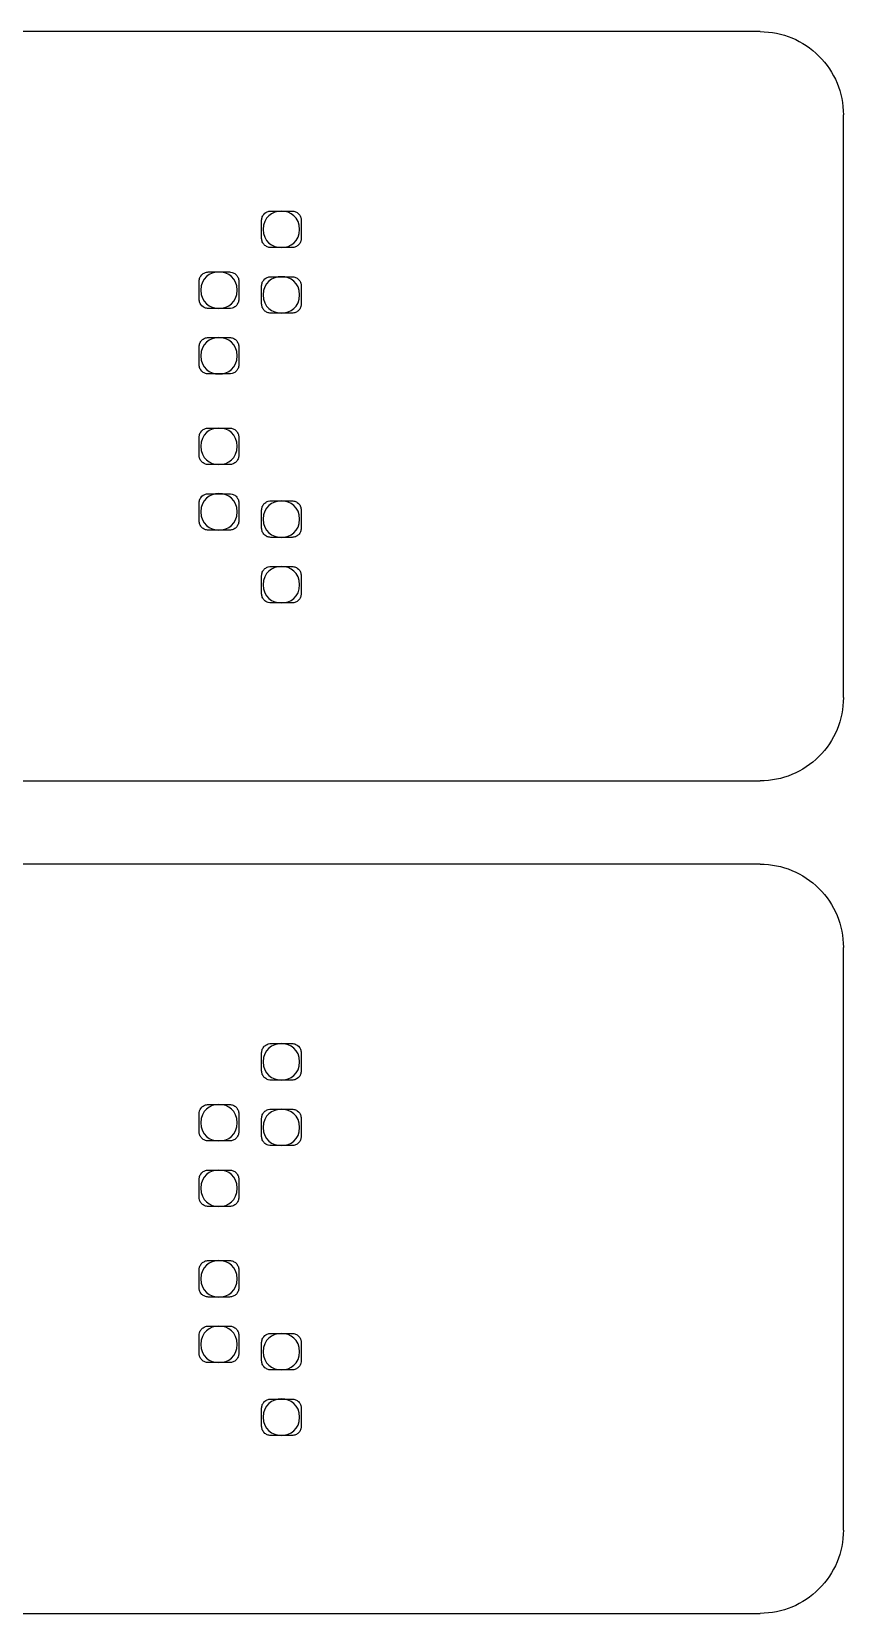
# Model space of a CAD drawing. Extents: x 5 to 105, y 5 to 103.
# Drawn here: x 24.55 to 44.05, y 64.96 to 102.95 of the extents above; entities that cross this region are included whole.
import ezdxf

# ---------------------------------------------------------------- set-up
doc = ezdxf.new("R2010")
doc.units = 0
doc.layers.get('0').update_dxf_attribs({"linetype": 'CONTINUOUS'})

msp = doc.modelspace()

# ---------------------------------------------------------------- linework, layer by layer
at = {"color": 5}
for points in [[(42.054976, 102.9546), (7.055556, 102.9546)], [(44.054515, 86.955597), (44.054515, 100.955087)], [(7.055556, 84.954687), (42.054976, 84.954687)], [(42.054976, 82.955148), (7.055556, 82.955148)], [(44.054515, 66.954748), (44.054515, 80.955609)], [(7.055556, 64.955209), (42.054976, 64.955209)]]:
    msp.add_lwpolyline(points, dxfattribs=at)
at = {"color": 7}
for points in [[(30.832227, 98.641352), (30.854275, 98.638596), (30.874946, 98.633084), (30.895616, 98.626193), (30.914909, 98.616547), (30.932823, 98.605523), (30.94936, 98.59312), (30.965896, 98.577962), (30.979677, 98.562804), (30.993457, 98.544889), (31.004481, 98.526975), (31.012749, 98.507682), (31.021018, 98.487012), (31.029286, 98.445671), (31.030664, 98.423622), (31.030664, 97.986784), (31.029286, 97.964735), (31.021018, 97.923394), (31.012749, 97.902723), (31.004481, 97.883431), (30.993457, 97.864138), (30.965896, 97.831065), (30.94936, 97.817285), (30.932823, 97.804883), (30.914909, 97.793858), (30.895616, 97.784212), (30.874946, 97.777322), (30.854275, 97.77181), (30.832227, 97.769054), (30.811556, 97.767676), (30.298926, 97.767676), (30.276877, 97.769054), (30.256207, 97.77181), (30.235536, 97.777322), (30.214866, 97.784212), (30.195573, 97.793858), (30.177659, 97.804883), (30.159744, 97.817285), (30.144586, 97.831065), (30.129427, 97.847602), (30.117025, 97.864138), (30.106001, 97.883431), (30.096354, 97.902723), (30.089464, 97.923394), (30.083952, 97.944065), (30.081196, 97.964735), (30.079818, 97.986784), (30.079818, 98.423622), (30.081196, 98.445671), (30.083952, 98.466341), (30.089464, 98.487012), (30.096354, 98.507682), (30.106001, 98.526975), (30.117025, 98.544889), (30.129427, 98.562804), (30.159744, 98.59312), (30.177659, 98.605523), (30.195573, 98.616547), (30.214866, 98.626193), (30.235536, 98.633084), (30.256207, 98.638596), (30.276877, 98.641352), (30.298926, 98.64273), (30.811556, 98.64273)], [(29.332921, 97.179253), (29.374262, 97.170985), (29.394933, 97.162717), (29.414225, 97.154449), (29.43214, 97.143424), (29.450054, 97.129644), (29.466591, 97.115864), (29.480371, 97.099327), (29.492774, 97.082791), (29.503798, 97.064876), (29.513444, 97.045584), (29.520334, 97.024913), (29.525847, 97.004243), (29.528602, 96.982194), (29.52998, 96.961523), (29.52998, 96.523307), (29.528602, 96.502637), (29.525847, 96.480588), (29.520334, 96.459917), (29.513444, 96.440625), (29.503798, 96.419954), (29.492774, 96.40204), (29.480371, 96.385503), (29.466591, 96.368967), (29.450054, 96.355186), (29.43214, 96.341406), (29.414225, 96.330382), (29.394933, 96.322114), (29.374262, 96.313845), (29.332921, 96.305577), (28.777572, 96.305577), (28.755523, 96.309711), (28.734852, 96.313845), (28.696267, 96.330382), (28.676975, 96.341406), (28.643902, 96.368967), (28.616341, 96.40204), (28.605317, 96.419954), (28.597049, 96.440625), (28.588781, 96.459917), (28.584646, 96.480588), (28.580512, 96.502637), (28.580512, 96.982194), (28.584646, 97.004243), (28.588781, 97.024913), (28.597049, 97.045584), (28.605317, 97.064876), (28.616341, 97.082791), (28.643902, 97.115864), (28.676975, 97.143424), (28.696267, 97.154449), (28.734852, 97.170985), (28.755523, 97.175119), (28.777572, 97.179253), (28.798242, 97.180631), (29.310873, 97.180631)], [(30.832227, 97.066254), (30.854275, 97.063498), (30.874946, 97.057986), (30.895616, 97.051096), (30.914909, 97.04145), (30.932823, 97.030425), (30.94936, 97.018023), (30.965896, 97.002865), (30.979677, 96.987706), (30.993457, 96.969792), (31.004481, 96.951877), (31.012749, 96.932585), (31.021018, 96.911914), (31.029286, 96.870573), (31.030664, 96.848524), (31.030664, 96.411686), (31.029286, 96.389638), (31.021018, 96.348296), (31.012749, 96.327626), (31.004481, 96.308333), (30.993457, 96.289041), (30.965896, 96.255968), (30.94936, 96.242187), (30.932823, 96.229785), (30.914909, 96.218761), (30.895616, 96.209115), (30.874946, 96.202224), (30.854275, 96.196712), (30.832227, 96.193956), (30.811556, 96.192578), (30.298926, 96.192578), (30.276877, 96.193956), (30.256207, 96.196712), (30.235536, 96.202224), (30.214866, 96.209115), (30.195573, 96.218761), (30.177659, 96.229785), (30.159744, 96.242187), (30.144586, 96.255968), (30.129427, 96.272504), (30.117025, 96.289041), (30.106001, 96.308333), (30.096354, 96.327626), (30.089464, 96.348296), (30.083952, 96.368967), (30.081196, 96.389638), (30.079818, 96.411686), (30.079818, 96.848524), (30.081196, 96.870573), (30.083952, 96.891244), (30.089464, 96.911914), (30.096354, 96.932585), (30.106001, 96.951877), (30.117025, 96.969792), (30.129427, 96.987706), (30.159744, 97.018023), (30.177659, 97.030425), (30.195573, 97.04145), (30.214866, 97.051096), (30.235536, 97.057986), (30.256207, 97.063498), (30.276877, 97.066254), (30.298926, 97.067632), (30.811556, 97.067632)], [(29.332921, 95.604156), (29.353591, 95.6014), (29.374262, 95.595888), (29.394933, 95.588997), (29.414225, 95.579351), (29.43214, 95.568327), (29.450054, 95.555924), (29.466591, 95.540766), (29.480371, 95.525608), (29.492774, 95.507693), (29.503798, 95.489778), (29.513444, 95.470486), (29.520334, 95.449815), (29.525847, 95.429145), (29.528602, 95.407096), (29.52998, 95.386426), (29.52998, 94.94821), (29.528602, 94.927539), (29.525847, 94.90549), (29.520334, 94.88482), (29.513444, 94.865527), (29.503798, 94.846235), (29.492774, 94.826942), (29.480371, 94.810406), (29.466591, 94.793869), (29.450054, 94.780089), (29.43214, 94.766309), (29.414225, 94.755284), (29.394933, 94.747016), (29.374262, 94.738748), (29.332921, 94.73048), (28.777572, 94.73048), (28.755523, 94.734614), (28.734852, 94.738748), (28.696267, 94.755284), (28.676975, 94.766309), (28.643902, 94.793869), (28.616341, 94.826942), (28.605317, 94.846235), (28.588781, 94.88482), (28.584646, 94.90549), (28.580512, 94.927539), (28.580512, 95.407096), (28.584646, 95.429145), (28.588781, 95.449815), (28.597049, 95.470486), (28.605317, 95.489778), (28.616341, 95.507693), (28.630122, 95.525608), (28.643902, 95.540766), (28.660439, 95.555924), (28.676975, 95.568327), (28.696267, 95.579351), (28.71556, 95.588997), (28.734852, 95.595888), (28.755523, 95.6014), (28.777572, 95.604156), (28.798242, 95.605534), (29.310873, 95.605534)], [(29.332921, 93.429612), (29.353591, 93.425477), (29.374262, 93.419965), (29.394933, 93.413075), (29.414225, 93.404807), (29.43214, 93.393782), (29.450054, 93.380002), (29.466591, 93.366222), (29.480371, 93.349685), (29.492774, 93.333149), (29.503798, 93.313856), (29.513444, 93.294564), (29.520334, 93.275271), (29.525847, 93.253223), (29.528602, 93.232552), (29.52998, 93.211881), (29.52998, 92.773665), (29.528602, 92.751617), (29.525847, 92.730946), (29.520334, 92.710276), (29.513444, 92.689605), (29.503798, 92.670312), (29.492774, 92.652398), (29.480371, 92.634483), (29.466591, 92.619325), (29.450054, 92.604167), (29.43214, 92.591764), (29.414225, 92.58074), (29.394933, 92.571094), (29.374262, 92.564204), (29.353591, 92.558691), (29.332921, 92.555935), (29.310873, 92.554557), (28.798242, 92.554557), (28.777572, 92.555935), (28.755523, 92.558691), (28.734852, 92.564204), (28.71556, 92.571094), (28.696267, 92.58074), (28.676975, 92.591764), (28.660439, 92.604167), (28.643902, 92.619325), (28.630122, 92.634483), (28.616341, 92.652398), (28.605317, 92.670312), (28.597049, 92.689605), (28.588781, 92.710276), (28.580512, 92.751617), (28.580512, 93.232552), (28.584646, 93.253223), (28.588781, 93.275271), (28.605317, 93.313856), (28.616341, 93.333149), (28.643902, 93.366222), (28.676975, 93.393782), (28.696267, 93.404807), (28.71556, 93.413075), (28.734852, 93.419965), (28.755523, 93.425477), (28.777572, 93.429612)], [(29.332921, 91.854514), (29.374262, 91.846245), (29.394933, 91.837977), (29.414225, 91.829709), (29.43214, 91.818685), (29.450054, 91.804905), (29.466591, 91.791124), (29.480371, 91.774587), (29.492774, 91.758051), (29.503798, 91.738759), (29.513444, 91.719466), (29.520334, 91.700174), (29.525847, 91.679503), (29.528602, 91.657454), (29.52998, 91.636784), (29.52998, 91.198568), (29.528602, 91.177897), (29.525847, 91.155848), (29.520334, 91.135178), (29.513444, 91.114507), (29.503798, 91.095215), (29.492774, 91.0773), (29.480371, 91.059386), (29.466591, 91.044227), (29.450054, 91.029069), (29.43214, 91.016667), (29.414225, 91.005642), (29.394933, 90.995996), (29.374262, 90.989106), (29.353591, 90.983594), (29.332921, 90.980837), (29.310873, 90.97946), (28.798242, 90.97946), (28.777572, 90.980837), (28.755523, 90.983594), (28.734852, 90.989106), (28.71556, 90.995996), (28.696267, 91.005642), (28.676975, 91.016667), (28.660439, 91.029069), (28.643902, 91.044227), (28.630122, 91.059386), (28.616341, 91.0773), (28.605317, 91.095215), (28.597049, 91.114507), (28.588781, 91.135178), (28.584646, 91.155848), (28.580512, 91.177897), (28.580512, 91.657454), (28.584646, 91.679503), (28.588781, 91.700174), (28.605317, 91.738759), (28.616341, 91.758051), (28.643902, 91.791124), (28.676975, 91.818685), (28.696267, 91.829709), (28.734852, 91.846245), (28.755523, 91.85038), (28.777572, 91.854514)], [(30.832227, 91.679503), (30.854275, 91.675369), (30.874946, 91.671235), (30.895616, 91.662966), (30.914909, 91.654698), (30.932823, 91.643674), (30.965896, 91.616113), (30.993457, 91.58304), (31.004481, 91.563748), (31.021018, 91.525163), (31.025152, 91.504492), (31.029286, 91.482443), (31.030664, 91.461773), (31.030664, 91.023557), (31.029286, 91.002886), (31.025152, 90.980837), (31.021018, 90.960167), (31.012749, 90.939497), (31.004481, 90.920204), (30.993457, 90.902289), (30.979677, 90.884375), (30.965896, 90.869216), (30.94936, 90.854058), (30.932823, 90.841656), (30.914909, 90.830631), (30.895616, 90.820985), (30.874946, 90.814095), (30.854275, 90.808583), (30.832227, 90.805827), (30.811556, 90.804449), (30.298926, 90.804449), (30.276877, 90.805827), (30.256207, 90.808583), (30.235536, 90.814095), (30.214866, 90.820985), (30.195573, 90.830631), (30.177659, 90.841656), (30.159744, 90.854058), (30.129427, 90.884375), (30.117025, 90.902289), (30.106001, 90.920204), (30.096354, 90.939497), (30.089464, 90.960167), (30.083952, 90.980837), (30.081196, 91.002886), (30.079818, 91.023557), (30.079818, 91.461773), (30.081196, 91.482443), (30.083952, 91.504492), (30.089464, 91.525163), (30.096354, 91.544455), (30.106001, 91.563748), (30.117025, 91.58304), (30.129427, 91.599577), (30.144586, 91.616113), (30.159744, 91.629894), (30.177659, 91.643674), (30.195573, 91.654698), (30.214866, 91.662966), (30.235536, 91.671235), (30.276877, 91.679503)], [(30.832227, 90.104405), (30.854275, 90.100271), (30.874946, 90.096137), (30.895616, 90.087869), (30.914909, 90.079601), (30.932823, 90.068576), (30.965896, 90.041016), (30.993457, 90.007943), (31.004481, 89.990028), (31.012749, 89.969358), (31.021018, 89.950065), (31.025152, 89.929395), (31.029286, 89.907346), (31.030664, 89.886675), (31.030664, 89.448459), (31.029286, 89.427789), (31.025152, 89.40574), (31.021018, 89.385069), (31.012749, 89.364399), (31.004481, 89.345106), (30.993457, 89.327192), (30.965896, 89.294119), (30.94936, 89.278961), (30.932823, 89.266558), (30.914909, 89.255534), (30.895616, 89.247266), (30.874946, 89.238997), (30.854275, 89.234863), (30.832227, 89.230729), (30.811556, 89.229351), (30.298926, 89.229351), (30.276877, 89.230729), (30.235536, 89.238997), (30.214866, 89.247266), (30.195573, 89.255534), (30.177659, 89.266558), (30.159744, 89.278961), (30.144586, 89.294119), (30.129427, 89.310655), (30.117025, 89.327192), (30.106001, 89.345106), (30.096354, 89.364399), (30.089464, 89.385069), (30.083952, 89.40574), (30.081196, 89.427789), (30.079818, 89.448459), (30.079818, 89.886675), (30.081196, 89.907346), (30.083952, 89.929395), (30.089464, 89.950065), (30.096354, 89.969358), (30.106001, 89.990028), (30.117025, 90.007943), (30.129427, 90.024479), (30.144586, 90.041016), (30.159744, 90.054796), (30.177659, 90.068576), (30.195573, 90.079601), (30.214866, 90.087869), (30.235536, 90.096137), (30.276877, 90.104405)], [(30.832227, 78.641884), (30.854275, 78.637749), (30.874946, 78.633615), (30.895616, 78.625347), (30.914909, 78.617079), (30.932823, 78.606055), (30.965896, 78.578494), (30.993457, 78.545421), (31.004481, 78.527506), (31.012749, 78.506836), (31.021018, 78.487543), (31.025152, 78.466873), (31.029286, 78.444824), (31.030664, 78.424153), (31.030664, 77.985937), (31.029286, 77.965267), (31.025152, 77.943218), (31.021018, 77.922548), (31.012749, 77.901877), (31.004481, 77.882585), (30.993457, 77.86467), (30.965896, 77.831597), (30.932823, 77.804036), (30.914909, 77.793012), (30.895616, 77.784744), (30.874946, 77.776476), (30.854275, 77.772341), (30.832227, 77.768207), (30.811556, 77.766829), (30.298926, 77.766829), (30.276877, 77.768207), (30.235536, 77.776476), (30.214866, 77.784744), (30.195573, 77.793012), (30.177659, 77.804036), (30.159744, 77.817817), (30.144586, 77.831597), (30.129427, 77.848134), (30.117025, 77.86467), (30.106001, 77.882585), (30.096354, 77.901877), (30.089464, 77.922548), (30.083952, 77.943218), (30.081196, 77.965267), (30.079818, 77.985937), (30.079818, 78.424153), (30.081196, 78.444824), (30.083952, 78.466873), (30.089464, 78.487543), (30.096354, 78.506836), (30.106001, 78.527506), (30.117025, 78.545421), (30.129427, 78.561957), (30.144586, 78.578494), (30.159744, 78.592274), (30.177659, 78.606055), (30.195573, 78.617079), (30.214866, 78.625347), (30.235536, 78.633615), (30.276877, 78.641884)], [(29.332921, 77.178407), (29.353591, 77.175651), (29.374262, 77.170139), (29.394933, 77.163249), (29.414225, 77.153602), (29.43214, 77.142578), (29.450054, 77.130176), (29.466591, 77.116395), (29.480371, 77.099859), (29.492774, 77.083322), (29.503798, 77.06403), (29.513444, 77.044737), (29.520334, 77.024067), (29.525847, 77.003396), (29.528602, 76.982726), (29.52998, 76.960677), (29.52998, 76.523839), (29.528602, 76.50179), (29.525847, 76.48112), (29.520334, 76.460449), (29.513444, 76.439778), (29.503798, 76.420486), (29.492774, 76.402572), (29.480371, 76.384657), (29.466591, 76.369499), (29.450054, 76.35434), (29.43214, 76.341938), (29.414225, 76.330914), (29.394933, 76.321267), (29.374262, 76.314377), (29.353591, 76.308865), (29.332921, 76.306109), (29.310873, 76.304731), (28.798242, 76.304731), (28.777572, 76.306109), (28.755523, 76.308865), (28.734852, 76.314377), (28.71556, 76.321267), (28.696267, 76.330914), (28.676975, 76.341938), (28.660439, 76.35434), (28.643902, 76.369499), (28.630122, 76.384657), (28.616341, 76.402572), (28.605317, 76.420486), (28.597049, 76.439778), (28.588781, 76.460449), (28.580512, 76.50179), (28.580512, 76.982726), (28.588781, 77.024067), (28.597049, 77.044737), (28.605317, 77.06403), (28.616341, 77.083322), (28.643902, 77.116395), (28.660439, 77.130176), (28.676975, 77.142578), (28.696267, 77.153602), (28.71556, 77.163249), (28.734852, 77.170139), (28.755523, 77.175651), (28.777572, 77.178407), (28.798242, 77.179785), (29.310873, 77.179785)], [(30.832227, 77.066786), (30.854275, 77.062652), (30.874946, 77.058518), (30.895616, 77.050249), (30.914909, 77.041981), (30.932823, 77.030957), (30.965896, 77.003396), (30.993457, 76.970323), (31.004481, 76.952409), (31.012749, 76.933116), (31.021018, 76.912446), (31.025152, 76.891775), (31.029286, 76.869726), (31.030664, 76.849056), (31.030664, 76.41084), (31.029286, 76.390169), (31.025152, 76.36812), (31.021018, 76.34745), (31.012749, 76.328157), (31.004481, 76.307487), (30.993457, 76.289572), (30.965896, 76.256499), (30.932823, 76.228939), (30.914909, 76.217914), (30.895616, 76.209646), (30.874946, 76.201378), (30.854275, 76.197244), (30.832227, 76.19311), (30.276877, 76.19311), (30.235536, 76.201378), (30.214866, 76.209646), (30.195573, 76.217914), (30.177659, 76.228939), (30.159744, 76.242719), (30.144586, 76.256499), (30.129427, 76.273036), (30.117025, 76.289572), (30.106001, 76.307487), (30.096354, 76.328157), (30.089464, 76.34745), (30.083952, 76.36812), (30.081196, 76.390169), (30.079818, 76.41084), (30.079818, 76.849056), (30.081196, 76.869726), (30.083952, 76.891775), (30.089464, 76.912446), (30.096354, 76.933116), (30.106001, 76.952409), (30.117025, 76.970323), (30.129427, 76.98686), (30.144586, 77.003396), (30.159744, 77.017177), (30.177659, 77.030957), (30.195573, 77.041981), (30.214866, 77.050249), (30.235536, 77.058518), (30.276877, 77.066786), (30.298926, 77.068164), (30.811556, 77.068164)], [(29.332921, 75.60331), (29.353591, 75.600553), (29.374262, 75.595041), (29.394933, 75.588151), (29.414225, 75.578505), (29.43214, 75.56748), (29.450054, 75.555078), (29.466591, 75.541298), (29.480371, 75.524761), (29.492774, 75.508225), (29.503798, 75.488932), (29.513444, 75.46964), (29.520334, 75.450347), (29.525847, 75.428299), (29.528602, 75.407628), (29.52998, 75.385579), (29.52998, 74.948741), (29.528602, 74.926693), (29.525847, 74.906022), (29.520334, 74.885351), (29.513444, 74.864681), (29.503798, 74.845388), (29.492774, 74.827474), (29.480371, 74.80956), (29.466591, 74.794401), (29.450054, 74.779243), (29.43214, 74.76684), (29.414225, 74.755816), (29.394933, 74.74617), (29.374262, 74.73928), (29.353591, 74.733767), (29.332921, 74.731011), (29.310873, 74.729633), (28.798242, 74.729633), (28.777572, 74.731011), (28.755523, 74.733767), (28.734852, 74.73928), (28.71556, 74.74617), (28.696267, 74.755816), (28.676975, 74.76684), (28.660439, 74.779243), (28.643902, 74.794401), (28.630122, 74.80956), (28.616341, 74.827474), (28.605317, 74.845388), (28.597049, 74.864681), (28.588781, 74.885351), (28.580512, 74.926693), (28.580512, 75.407628), (28.584646, 75.428299), (28.588781, 75.450347), (28.605317, 75.488932), (28.616341, 75.508225), (28.643902, 75.541298), (28.660439, 75.555078), (28.676975, 75.56748), (28.696267, 75.578505), (28.71556, 75.588151), (28.734852, 75.595041), (28.755523, 75.600553), (28.777572, 75.60331), (28.798242, 75.604687), (29.310873, 75.604687)], [(29.332921, 73.428765), (29.353591, 73.426009), (29.374262, 73.420497), (29.394933, 73.413607), (29.414225, 73.403961), (29.43214, 73.392936), (29.450054, 73.380534), (29.466591, 73.365376), (29.480371, 73.350217), (29.492774, 73.332303), (29.503798, 73.314388), (29.513444, 73.295095), (29.520334, 73.274425), (29.525847, 73.253754), (29.528602, 73.233084), (29.52998, 73.211035), (29.52998, 72.774197), (29.528602, 72.752148), (29.525847, 72.731478), (29.520334, 72.710807), (29.513444, 72.690137), (29.503798, 72.670844), (29.492774, 72.651552), (29.480371, 72.635015), (29.466591, 72.618479), (29.450054, 72.604698), (29.43214, 72.592296), (29.414225, 72.581272), (29.394933, 72.571626), (29.374262, 72.564735), (29.353591, 72.559223), (29.332921, 72.556467), (29.310873, 72.555089), (28.798242, 72.555089), (28.777572, 72.556467), (28.755523, 72.559223), (28.734852, 72.564735), (28.71556, 72.571626), (28.696267, 72.581272), (28.676975, 72.592296), (28.660439, 72.604698), (28.643902, 72.618479), (28.616341, 72.651552), (28.605317, 72.670844), (28.597049, 72.690137), (28.588781, 72.710807), (28.580512, 72.752148), (28.580512, 73.233084), (28.588781, 73.274425), (28.597049, 73.295095), (28.605317, 73.314388), (28.616341, 73.332303), (28.630122, 73.350217), (28.643902, 73.365376), (28.660439, 73.380534), (28.676975, 73.392936), (28.696267, 73.403961), (28.71556, 73.413607), (28.734852, 73.420497), (28.755523, 73.426009), (28.777572, 73.428765), (28.798242, 73.430143), (29.310873, 73.430143)], [(29.332921, 71.853667), (29.353591, 71.850911), (29.374262, 71.845399), (29.394933, 71.838509), (29.414225, 71.828863), (29.43214, 71.817839), (29.450054, 71.805436), (29.466591, 71.790278), (29.480371, 71.775119), (29.492774, 71.757205), (29.503798, 71.73929), (29.513444, 71.719998), (29.520334, 71.699327), (29.525847, 71.678657), (29.528602, 71.657986), (29.52998, 71.635937), (29.52998, 71.199099), (29.528602, 71.177051), (29.525847, 71.15638), (29.520334, 71.13571), (29.513444, 71.115039), (29.503798, 71.095747), (29.492774, 71.077832), (29.480371, 71.059917), (29.466591, 71.043381), (29.450054, 71.029601), (29.43214, 71.017198), (29.414225, 71.006174), (29.394933, 70.996528), (29.374262, 70.989638), (29.353591, 70.984126), (29.332921, 70.981369), (29.310873, 70.979991), (28.798242, 70.979991), (28.777572, 70.981369), (28.755523, 70.984126), (28.734852, 70.989638), (28.71556, 70.996528), (28.696267, 71.006174), (28.676975, 71.017198), (28.660439, 71.029601), (28.643902, 71.043381), (28.630122, 71.059917), (28.616341, 71.077832), (28.605317, 71.095747), (28.597049, 71.115039), (28.588781, 71.13571), (28.580512, 71.177051), (28.580512, 71.657986), (28.588781, 71.699327), (28.597049, 71.719998), (28.605317, 71.73929), (28.616341, 71.757205), (28.630122, 71.775119), (28.643902, 71.790278), (28.660439, 71.805436), (28.676975, 71.817839), (28.696267, 71.828863), (28.71556, 71.838509), (28.734852, 71.845399), (28.755523, 71.850911), (28.777572, 71.853667), (28.798242, 71.855046), (29.310873, 71.855046)], [(30.832227, 71.678657), (30.854275, 71.675901), (30.874946, 71.670388), (30.895616, 71.663498), (30.914909, 71.653852), (30.932823, 71.642828), (30.94936, 71.630425), (30.965896, 71.615267), (30.979677, 71.600108), (30.993457, 71.582194), (31.004481, 71.56428), (31.012749, 71.544987), (31.021018, 71.524316), (31.029286, 71.482975), (31.030664, 71.460927), (31.030664, 71.024089), (31.029286, 71.00204), (31.021018, 70.960699), (31.012749, 70.940028), (31.004481, 70.920736), (30.993457, 70.902821), (30.979677, 70.884907), (30.965896, 70.869748), (30.94936, 70.85459), (30.932823, 70.842187), (30.914909, 70.831163), (30.895616, 70.821517), (30.874946, 70.814627), (30.854275, 70.809115), (30.832227, 70.806358), (30.811556, 70.80498), (30.298926, 70.80498), (30.276877, 70.806358), (30.256207, 70.809115), (30.235536, 70.814627), (30.214866, 70.821517), (30.195573, 70.831163), (30.177659, 70.842187), (30.159744, 70.85459), (30.129427, 70.884907), (30.117025, 70.902821), (30.106001, 70.920736), (30.096354, 70.940028), (30.089464, 70.960699), (30.083952, 70.981369), (30.081196, 71.00204), (30.079818, 71.024089), (30.079818, 71.460927), (30.081196, 71.482975), (30.083952, 71.503646), (30.089464, 71.524316), (30.096354, 71.544987), (30.106001, 71.56428), (30.117025, 71.582194), (30.129427, 71.600108), (30.159744, 71.630425), (30.177659, 71.642828), (30.195573, 71.653852), (30.214866, 71.663498), (30.235536, 71.670388), (30.256207, 71.675901), (30.276877, 71.678657), (30.298926, 71.680035), (30.811556, 71.680035)], [(30.832227, 70.103559), (30.854275, 70.100803), (30.874946, 70.095291), (30.895616, 70.088401), (30.914909, 70.078754), (30.932823, 70.06773), (30.94936, 70.055328), (30.965896, 70.041547), (30.979677, 70.025011), (30.993457, 70.007096), (31.004481, 69.989182), (31.012749, 69.969889), (31.021018, 69.949219), (31.029286, 69.907877), (31.030664, 69.885829), (31.030664, 69.448991), (31.029286, 69.426942), (31.021018, 69.385601), (31.012749, 69.364931), (31.004481, 69.345638), (30.993457, 69.327723), (30.979677, 69.309809), (30.965896, 69.294651), (30.94936, 69.279492), (30.932823, 69.26709), (30.914909, 69.256065), (30.895616, 69.246419), (30.874946, 69.239529), (30.854275, 69.234017), (30.832227, 69.231261), (30.811556, 69.229883), (30.298926, 69.229883), (30.276877, 69.231261), (30.256207, 69.234017), (30.235536, 69.239529), (30.214866, 69.246419), (30.195573, 69.256065), (30.177659, 69.26709), (30.159744, 69.279492), (30.129427, 69.309809), (30.117025, 69.327723), (30.106001, 69.345638), (30.096354, 69.364931), (30.089464, 69.385601), (30.083952, 69.406272), (30.081196, 69.426942), (30.079818, 69.448991), (30.079818, 69.885829), (30.081196, 69.907877), (30.083952, 69.928548), (30.089464, 69.949219), (30.096354, 69.969889), (30.106001, 69.989182), (30.117025, 70.007096), (30.129427, 70.025011), (30.144586, 70.041547), (30.159744, 70.055328), (30.177659, 70.06773), (30.195573, 70.078754), (30.214866, 70.088401), (30.235536, 70.095291), (30.256207, 70.100803), (30.276877, 70.103559), (30.298926, 70.104937), (30.811556, 70.104937)]]:
    msp.add_lwpolyline(points, close=True, dxfattribs=at)
at = {"color": 5}
for points in [[(42.054976, 102.9546), (42.585506, 102.9546), (43.094014, 102.74378), (43.468841, 102.368952)], [(43.468841, 102.368952), (43.843669, 101.994124), (44.054515, 101.485616), (44.054515, 100.955087)], [(44.054515, 86.955597), (44.054515, 86.425042), (43.843669, 85.915162), (43.468841, 85.540335)], [(43.468841, 85.540335), (43.094014, 85.165507), (42.585506, 84.954687), (42.054976, 84.954687)], [(42.054976, 82.955148), (42.585506, 82.955148), (43.094014, 82.744303), (43.468841, 82.369475)], [(43.468841, 82.369475), (43.843669, 81.994647), (44.054515, 81.484767), (44.054515, 80.955609)], [(44.054515, 66.954748), (44.054515, 66.424193), (43.843669, 65.91571), (43.468841, 65.540883)], [(43.468841, 65.540883), (43.094014, 65.166055), (42.585506, 64.955209), (42.054976, 64.955209)]]:
    msp.add_open_spline(points, degree=3, dxfattribs=at)
at = {"color": 7}
for points in [[(30.992079, 98.204514), (30.992079, 98.788802), (30.117025, 98.788802), (30.117025, 98.204514)], [(30.117025, 98.204514), (30.117025, 97.621604), (30.992079, 97.621604), (30.992079, 98.204514)], [(29.492774, 96.742415), (29.492774, 97.325325), (28.617719, 97.325325), (28.617719, 96.742415)], [(30.992079, 96.629416), (30.992079, 97.213704), (30.117025, 97.213704), (30.117025, 96.629416)], [(28.617719, 96.742415), (28.617719, 96.159505), (29.492774, 96.159505), (29.492774, 96.742415)], [(30.117025, 96.629416), (30.117025, 96.046506), (30.992079, 96.046506), (30.992079, 96.629416)], [(29.492774, 95.167318), (29.492774, 95.750228), (28.617719, 95.750228), (28.617719, 95.167318)], [(28.617719, 95.167318), (28.617719, 94.584407), (29.492774, 94.584407), (29.492774, 95.167318)], [(29.492774, 92.992773), (29.492774, 93.575684), (28.617719, 93.575684), (28.617719, 92.992773)], [(28.617719, 92.992773), (28.617719, 92.408485), (29.492774, 92.408485), (29.492774, 92.992773)], [(29.492774, 91.417676), (29.492774, 92.000586), (28.617719, 92.000586), (28.617719, 91.417676)], [(30.992079, 91.242665), (30.992079, 91.825575), (30.117025, 91.825575), (30.117025, 91.242665)], [(28.617719, 91.417676), (28.617719, 90.834766), (29.492774, 90.834766), (29.492774, 91.417676)], [(30.117025, 91.242665), (30.117025, 90.659755), (30.992079, 90.659755), (30.992079, 91.242665)], [(30.992079, 89.667567), (30.992079, 90.250477), (30.117025, 90.250477), (30.117025, 89.667567)], [(30.117025, 89.667567), (30.117025, 89.084657), (30.992079, 89.084657), (30.992079, 89.667567)], [(30.992079, 78.205046), (30.992079, 78.787956), (30.117025, 78.787956), (30.117025, 78.205046)], [(30.117025, 78.205046), (30.117025, 77.622135), (30.992079, 77.622135), (30.992079, 78.205046)], [(29.492774, 76.742947), (29.492774, 77.325857), (28.617719, 77.325857), (28.617719, 76.742947)], [(30.992079, 76.629948), (30.992079, 77.212858), (30.117025, 77.212858), (30.117025, 76.629948)], [(28.617719, 76.742947), (28.617719, 76.158659), (29.492774, 76.158659), (29.492774, 76.742947)], [(30.117025, 76.629948), (30.117025, 76.047038), (30.992079, 76.047038), (30.992079, 76.629948)], [(29.492774, 75.167849), (29.492774, 75.750759), (28.617719, 75.750759), (28.617719, 75.167849)], [(28.617719, 75.167849), (28.617719, 74.583561), (29.492774, 74.583561), (29.492774, 75.167849)], [(29.492774, 72.991927), (29.492774, 73.576215), (28.617719, 73.576215), (28.617719, 72.991927)], [(28.617719, 72.991927), (28.617719, 72.409017), (29.492774, 72.409017), (29.492774, 72.991927)], [(29.492774, 71.416829), (29.492774, 72.001118), (28.617719, 72.001118), (28.617719, 71.416829)], [(30.992079, 71.241818), (30.992079, 71.826107), (30.117025, 71.826107), (30.117025, 71.241818)], [(28.617719, 71.416829), (28.617719, 70.833919), (29.492774, 70.833919), (29.492774, 71.416829)], [(30.117025, 71.241818), (30.117025, 70.658909), (30.992079, 70.658909), (30.992079, 71.241818)], [(30.992079, 69.668099), (30.992079, 70.251009), (30.117025, 70.251009), (30.117025, 69.668099)], [(30.117025, 69.668099), (30.117025, 69.083811), (30.992079, 69.083811), (30.992079, 69.668099)]]:
    msp.add_open_spline(points, degree=3, dxfattribs=at)

doc.saveas('drawing.dxf')
